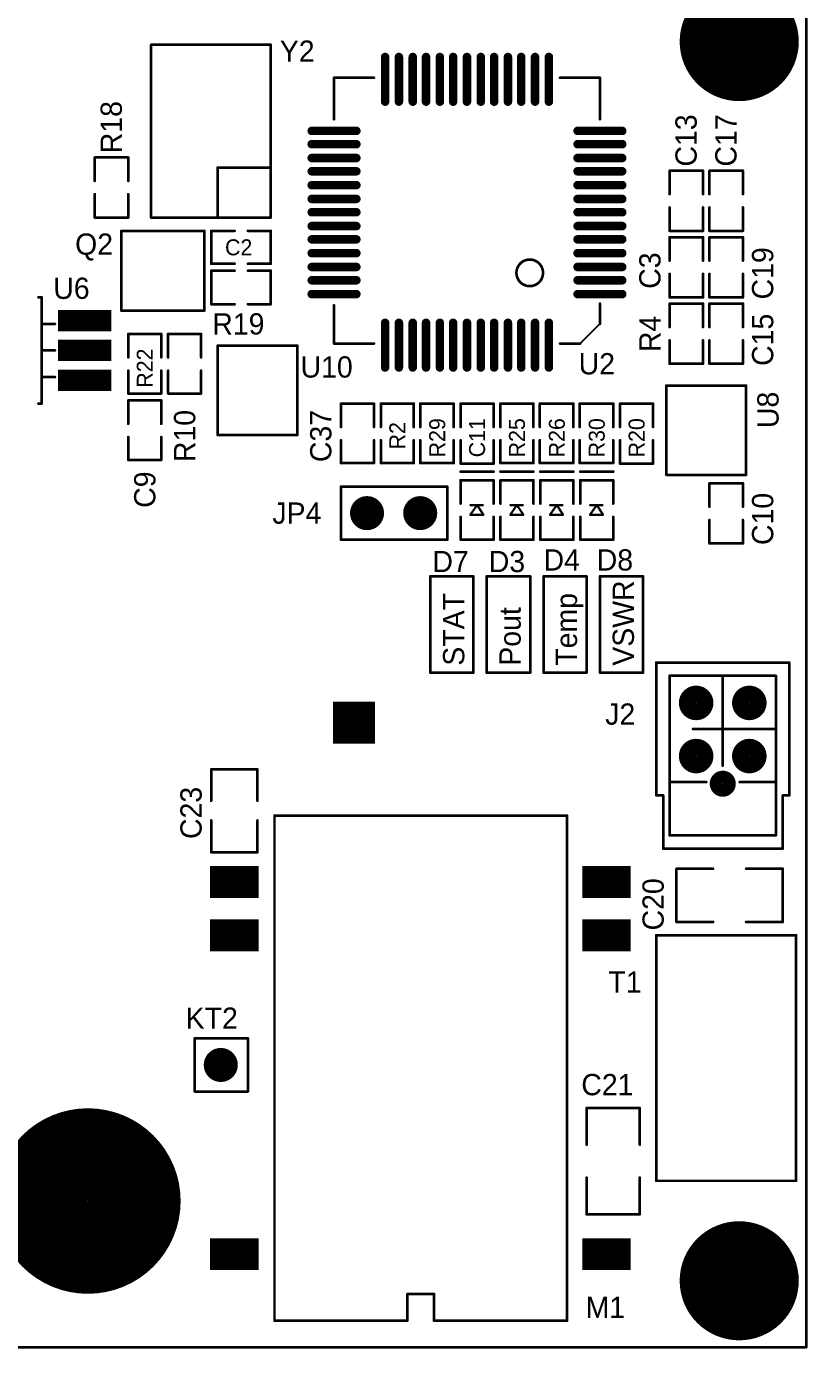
# Model space of a CAD drawing. Extents: x 3.3 to 12.8, y -4.6 to 5.5.
# Drawn here: x 11.297 to 12.765, y 0.598 to 3.085 of the extents above; entities that cross this region are included whole.
import ezdxf

# ---------------------------------------------------------------- set-up
doc = ezdxf.new("R2010")
doc.units = 0
doc.header["$MEASUREMENT"] = 0
for name, color, linetype in [('1', 5, 'CONTINUOUS'), ('12', 1, 'CONTINUOUS'), ('5', 7, 'CONTINUOUS')]:
    doc.layers.add(name, color=color, linetype=linetype)

msp = doc.modelspace()

# ---------------------------------------------------------------- linework, layer by layer
at = {"layer": '1', "const_width": 0.003}
for points in [[(11.531, 3.051), (11.756, 3.051, -1), (11.756, 3.049), (11.531, 3.049, -1), (11.531, 3.051)], [(11.53, 2.725), (11.53, 3.05, -1), (11.532, 3.05), (11.532, 2.725, -1), (11.53, 2.725)], [(11.755, 2.725), (11.755, 3.05, -1), (11.757, 3.05), (11.757, 2.725, -1), (11.755, 2.725)], [(11.95, 2.987), (11.875, 2.987, -1), (11.875, 2.989), (11.95, 2.989, -1), (11.95, 2.987)], [(11.874, 2.91), (11.874, 2.988, -1), (11.876, 2.988), (11.876, 2.91, -1), (11.874, 2.91)], [(12.3, 2.989), (12.375, 2.989, -1), (12.375, 2.987), (12.3, 2.987, -1), (12.3, 2.989)], [(12.374, 2.91), (12.374, 2.988, -1), (12.376, 2.988), (12.376, 2.91, -1), (12.374, 2.91)], [(11.426, 2.838), (11.426, 2.794, -1), (11.424, 2.794), (11.424, 2.838, -1), (11.426, 2.838)], [(11.425, 2.839), (11.488, 2.839, -1), (11.488, 2.837), (11.425, 2.837, -1), (11.425, 2.839)], [(11.489, 2.838), (11.489, 2.794, -1), (11.487, 2.794), (11.487, 2.838, -1), (11.489, 2.838)], [(11.656, 2.82), (11.756, 2.82, -1), (11.756, 2.818), (11.656, 2.818, -1), (11.656, 2.82)], [(11.657, 2.819), (11.657, 2.725, -1), (11.655, 2.725), (11.655, 2.819, -1), (11.657, 2.819)], [(12.505, 2.769), (12.505, 2.813, -1), (12.507, 2.813), (12.507, 2.769, -1), (12.505, 2.769)], [(12.506, 2.814), (12.569, 2.814, -1), (12.569, 2.812), (12.506, 2.812, -1), (12.506, 2.814)], [(12.568, 2.769), (12.568, 2.813, -1), (12.57, 2.813), (12.57, 2.769, -1), (12.568, 2.769)], [(12.58, 2.769), (12.58, 2.813, -1), (12.582, 2.813), (12.582, 2.769, -1), (12.58, 2.769)], [(12.581, 2.814), (12.644, 2.814, -1), (12.644, 2.812), (12.581, 2.812, -1), (12.581, 2.814)], [(12.643, 2.769), (12.643, 2.813, -1), (12.645, 2.813), (12.645, 2.769, -1), (12.643, 2.769)], [(11.426, 2.769), (11.426, 2.725, -1), (11.424, 2.725), (11.424, 2.769, -1), (11.426, 2.769)], [(11.489, 2.769), (11.489, 2.725, -1), (11.487, 2.725), (11.487, 2.769, -1), (11.489, 2.769)], [(12.505, 2.7), (12.505, 2.744, -1), (12.507, 2.744), (12.507, 2.7, -1), (12.505, 2.7)], [(12.568, 2.7), (12.568, 2.744, -1), (12.57, 2.744), (12.57, 2.7, -1), (12.568, 2.7)], [(12.58, 2.7), (12.58, 2.744, -1), (12.582, 2.744), (12.582, 2.7, -1), (12.58, 2.7)], [(12.643, 2.7), (12.643, 2.744, -1), (12.645, 2.744), (12.645, 2.7, -1), (12.643, 2.7)], [(11.488, 2.724), (11.425, 2.724, -1), (11.425, 2.726), (11.488, 2.726, -1), (11.488, 2.724)], [(11.531, 2.726), (11.756, 2.726, -1), (11.756, 2.724), (11.531, 2.724, -1), (11.531, 2.726)], [(11.631, 2.699), (11.475, 2.699, -1), (11.475, 2.701), (11.631, 2.701, -1), (11.631, 2.699)], [(11.476, 2.7), (11.476, 2.55, -1), (11.474, 2.55), (11.474, 2.7, -1), (11.476, 2.7)], [(11.632, 2.7), (11.632, 2.55, -1), (11.63, 2.55), (11.63, 2.7, -1), (11.632, 2.7)], [(11.643, 2.638), (11.643, 2.7, -1), (11.645, 2.7), (11.645, 2.638, -1), (11.643, 2.638)], [(11.688, 2.699), (11.644, 2.699, -1), (11.644, 2.701), (11.688, 2.701, -1), (11.688, 2.699)], [(11.756, 2.699), (11.713, 2.699, -1), (11.713, 2.701), (11.756, 2.701, -1), (11.756, 2.699)], [(11.757, 2.7), (11.757, 2.638, -1), (11.755, 2.638), (11.755, 2.7, -1), (11.757, 2.7)], [(12.569, 2.699), (12.506, 2.699, -1), (12.506, 2.701), (12.569, 2.701, -1), (12.569, 2.699)], [(12.507, 2.688), (12.507, 2.644, -1), (12.505, 2.644), (12.505, 2.688, -1), (12.507, 2.688)], [(12.506, 2.689), (12.569, 2.689, -1), (12.569, 2.687), (12.506, 2.687, -1), (12.506, 2.689)], [(12.57, 2.688), (12.57, 2.644, -1), (12.568, 2.644), (12.568, 2.688, -1), (12.57, 2.688)], [(12.644, 2.699), (12.581, 2.699, -1), (12.581, 2.701), (12.644, 2.701, -1), (12.644, 2.699)], [(12.582, 2.688), (12.582, 2.644, -1), (12.58, 2.644), (12.58, 2.688, -1), (12.582, 2.688)], [(12.581, 2.689), (12.644, 2.689, -1), (12.644, 2.687), (12.581, 2.687, -1), (12.581, 2.689)], [(12.645, 2.688), (12.645, 2.644, -1), (12.643, 2.644), (12.643, 2.688, -1), (12.645, 2.688)], [(11.688, 2.637), (11.644, 2.637, -1), (11.644, 2.639), (11.688, 2.639, -1), (11.688, 2.637)], [(11.756, 2.637), (11.713, 2.637, -1), (11.713, 2.639), (11.756, 2.639, -1), (11.756, 2.637)], [(12.243, 2.645, 0.414214), (12.219, 2.621, -1), (12.217, 2.621, -0.414214), (12.243, 2.647, -1), (12.243, 2.645)], [(12.267, 2.621, 0.414214), (12.243, 2.645, -1), (12.243, 2.647, -0.414214), (12.269, 2.621, -1), (12.267, 2.621)], [(11.644, 2.626), (11.688, 2.626, -1), (11.688, 2.624), (11.644, 2.624, -1), (11.644, 2.626)], [(11.643, 2.562), (11.643, 2.625, -1), (11.645, 2.625), (11.645, 2.562, -1), (11.643, 2.562)], [(11.713, 2.626), (11.756, 2.626, -1), (11.756, 2.624), (11.713, 2.624, -1), (11.713, 2.626)], [(11.757, 2.625), (11.757, 2.562, -1), (11.755, 2.562), (11.755, 2.625, -1), (11.757, 2.625)], [(12.219, 2.621, 0.414214), (12.243, 2.597, -1), (12.243, 2.595, -0.414214), (12.217, 2.621, -1), (12.219, 2.621)], [(12.243, 2.597, 0.414214), (12.267, 2.621, -1), (12.269, 2.621, -0.414214), (12.243, 2.595, -1), (12.243, 2.597)], [(12.507, 2.619), (12.507, 2.575, -1), (12.505, 2.575), (12.505, 2.619, -1), (12.507, 2.619)], [(12.57, 2.619), (12.57, 2.575, -1), (12.568, 2.575), (12.568, 2.619, -1), (12.57, 2.619)], [(12.582, 2.619), (12.582, 2.575, -1), (12.58, 2.575), (12.58, 2.619, -1), (12.582, 2.619)], [(12.645, 2.619), (12.645, 2.575, -1), (12.643, 2.575), (12.643, 2.619, -1), (12.645, 2.619)], [(11.325, 2.574), (11.319, 2.574, -1), (11.319, 2.576), (11.325, 2.576, -1), (11.325, 2.574)], [(11.326, 2.575), (11.326, 2.375, -1), (11.324, 2.375), (11.324, 2.575, -1), (11.326, 2.575)], [(11.644, 2.563), (11.688, 2.563, -1), (11.688, 2.561), (11.644, 2.561, -1), (11.644, 2.563)], [(11.713, 2.563), (11.756, 2.563, -1), (11.756, 2.561), (11.713, 2.561, -1), (11.713, 2.563)], [(11.876, 2.56), (11.876, 2.488, -1), (11.874, 2.488), (11.874, 2.56, -1), (11.876, 2.56)], [(12.376, 2.563), (12.376, 2.525, -1), (12.374, 2.525), (12.374, 2.563, -1), (12.376, 2.563)], [(12.569, 2.574), (12.506, 2.574, -1), (12.506, 2.576), (12.569, 2.576, -1), (12.569, 2.574)], [(12.505, 2.519), (12.505, 2.563, -1), (12.507, 2.563), (12.507, 2.519, -1), (12.505, 2.519)], [(12.506, 2.564), (12.569, 2.564, -1), (12.569, 2.562), (12.506, 2.562, -1), (12.506, 2.564)], [(12.568, 2.519), (12.568, 2.563, -1), (12.57, 2.563), (12.57, 2.519, -1), (12.568, 2.519)], [(12.644, 2.574), (12.581, 2.574, -1), (12.581, 2.576), (12.644, 2.576, -1), (12.644, 2.574)], [(12.58, 2.519), (12.58, 2.563, -1), (12.582, 2.563), (12.582, 2.519, -1), (12.58, 2.519)], [(12.581, 2.564), (12.644, 2.564, -1), (12.644, 2.562), (12.581, 2.562, -1), (12.581, 2.564)], [(12.643, 2.519), (12.643, 2.563, -1), (12.645, 2.563), (12.645, 2.519, -1), (12.643, 2.519)], [(11.631, 2.549), (11.475, 2.549, -1), (11.475, 2.551), (11.631, 2.551, -1), (11.631, 2.549)], [(11.35, 2.524), (11.325, 2.524, -1), (11.325, 2.526), (11.35, 2.526, -1), (11.35, 2.524)], [(12.375, 2.525), (12.338, 2.488, -1), (12.338, 2.488), (12.375, 2.525, -1), (12.375, 2.525)], [(11.487, 2.462), (11.487, 2.506, -1), (11.489, 2.506), (11.489, 2.462, -1), (11.487, 2.462)], [(11.488, 2.507), (11.55, 2.507, -1), (11.55, 2.505), (11.488, 2.505, -1), (11.488, 2.507)], [(11.549, 2.462), (11.549, 2.506, -1), (11.551, 2.506), (11.551, 2.462, -1), (11.549, 2.462)], [(11.562, 2.462), (11.562, 2.506, -1), (11.564, 2.506), (11.564, 2.462, -1), (11.562, 2.462)], [(11.563, 2.507), (11.625, 2.507, -1), (11.625, 2.505), (11.563, 2.505, -1), (11.563, 2.507)], [(11.624, 2.462), (11.624, 2.506, -1), (11.626, 2.506), (11.626, 2.462, -1), (11.624, 2.462)], [(11.95, 2.487), (11.875, 2.487, -1), (11.875, 2.489), (11.95, 2.489, -1), (11.95, 2.487)], [(12.3, 2.489), (12.338, 2.489, -1), (12.338, 2.487), (12.3, 2.487, -1), (12.3, 2.489)], [(12.505, 2.45), (12.505, 2.494, -1), (12.507, 2.494), (12.507, 2.45, -1), (12.505, 2.45)], [(12.568, 2.45), (12.568, 2.494, -1), (12.57, 2.494), (12.57, 2.45, -1), (12.568, 2.45)], [(12.58, 2.45), (12.58, 2.494, -1), (12.582, 2.494), (12.582, 2.45, -1), (12.58, 2.45)], [(12.643, 2.45), (12.643, 2.494, -1), (12.645, 2.494), (12.645, 2.45, -1), (12.643, 2.45)], [(11.35, 2.474), (11.325, 2.474, -1), (11.325, 2.476), (11.35, 2.476, -1), (11.35, 2.474)], [(11.656, 2.485), (11.806, 2.485, -1), (11.806, 2.483), (11.656, 2.483, -1), (11.656, 2.485)], [(11.657, 2.484), (11.657, 2.316, -1), (11.655, 2.316), (11.655, 2.484, -1), (11.657, 2.484)], [(11.807, 2.484), (11.807, 2.316, -1), (11.805, 2.316), (11.805, 2.484, -1), (11.807, 2.484)], [(11.487, 2.394), (11.487, 2.437, -1), (11.489, 2.437), (11.489, 2.394, -1), (11.487, 2.394)], [(11.549, 2.394), (11.549, 2.437, -1), (11.551, 2.437), (11.551, 2.394, -1), (11.549, 2.394)], [(11.562, 2.394), (11.562, 2.437, -1), (11.564, 2.437), (11.564, 2.394, -1), (11.562, 2.394)], [(11.624, 2.394), (11.624, 2.437, -1), (11.626, 2.437), (11.626, 2.394, -1), (11.624, 2.394)], [(12.569, 2.449), (12.506, 2.449, -1), (12.506, 2.451), (12.569, 2.451, -1), (12.569, 2.449)], [(12.644, 2.449), (12.581, 2.449, -1), (12.581, 2.451), (12.644, 2.451, -1), (12.644, 2.449)], [(11.35, 2.424), (11.325, 2.424, -1), (11.325, 2.426), (11.35, 2.426, -1), (11.35, 2.424)], [(11.55, 2.393), (11.488, 2.393, -1), (11.488, 2.395), (11.55, 2.395, -1), (11.55, 2.393)], [(11.625, 2.393), (11.563, 2.393, -1), (11.563, 2.395), (11.625, 2.395, -1), (11.625, 2.393)], [(12.5, 2.41), (12.65, 2.41, -1), (12.65, 2.408), (12.5, 2.408, -1), (12.5, 2.41)], [(12.501, 2.409), (12.501, 2.241, -1), (12.499, 2.241), (12.499, 2.409, -1), (12.501, 2.409)], [(12.651, 2.409), (12.651, 2.241, -1), (12.649, 2.241), (12.649, 2.409, -1), (12.651, 2.409)], [(11.325, 2.374), (11.319, 2.374, -1), (11.319, 2.376), (11.325, 2.376, -1), (11.325, 2.374)], [(11.487, 2.337), (11.487, 2.381, -1), (11.489, 2.381), (11.489, 2.337, -1), (11.487, 2.337)], [(11.488, 2.382), (11.55, 2.382, -1), (11.55, 2.38), (11.488, 2.38, -1), (11.488, 2.382)], [(11.549, 2.337), (11.549, 2.381, -1), (11.551, 2.381), (11.551, 2.337, -1), (11.549, 2.337)], [(11.889, 2.375), (11.889, 2.331, -1), (11.887, 2.331), (11.887, 2.375, -1), (11.889, 2.375)], [(11.888, 2.376), (11.95, 2.376, -1), (11.95, 2.374), (11.888, 2.374, -1), (11.888, 2.376)], [(11.951, 2.375), (11.951, 2.331, -1), (11.949, 2.331), (11.949, 2.375, -1), (11.951, 2.375)], [(11.964, 2.375), (11.964, 2.331, -1), (11.962, 2.331), (11.962, 2.375, -1), (11.964, 2.375)], [(11.963, 2.376), (12.025, 2.376, -1), (12.025, 2.374), (11.963, 2.374, -1), (11.963, 2.376)], [(12.026, 2.375), (12.026, 2.331, -1), (12.024, 2.331), (12.024, 2.375, -1), (12.026, 2.375)], [(12.038, 2.375), (12.038, 2.331, -1), (12.036, 2.331), (12.036, 2.375, -1), (12.038, 2.375)], [(12.037, 2.376), (12.1, 2.376, -1), (12.1, 2.374), (12.037, 2.374, -1), (12.037, 2.376)], [(12.101, 2.375), (12.101, 2.331, -1), (12.099, 2.331), (12.099, 2.375, -1), (12.101, 2.375)], [(12.112, 2.331), (12.112, 2.375, -1), (12.114, 2.375), (12.114, 2.331, -1), (12.112, 2.331)], [(12.113, 2.376), (12.175, 2.376, -1), (12.175, 2.374), (12.113, 2.374, -1), (12.113, 2.376)], [(12.174, 2.331), (12.174, 2.375, -1), (12.176, 2.375), (12.176, 2.331, -1), (12.174, 2.331)], [(12.189, 2.375), (12.189, 2.331, -1), (12.187, 2.331), (12.187, 2.375, -1), (12.189, 2.375)], [(12.188, 2.376), (12.25, 2.376, -1), (12.25, 2.374), (12.188, 2.374, -1), (12.188, 2.376)], [(12.251, 2.375), (12.251, 2.331, -1), (12.249, 2.331), (12.249, 2.375, -1), (12.251, 2.375)], [(12.263, 2.375), (12.263, 2.331, -1), (12.261, 2.331), (12.261, 2.375, -1), (12.263, 2.375)], [(12.262, 2.376), (12.325, 2.376, -1), (12.325, 2.374), (12.262, 2.374, -1), (12.262, 2.376)], [(12.326, 2.375), (12.326, 2.331, -1), (12.324, 2.331), (12.324, 2.375, -1), (12.326, 2.375)], [(12.338, 2.375), (12.338, 2.331, -1), (12.336, 2.331), (12.336, 2.375, -1), (12.338, 2.375)], [(12.337, 2.376), (12.4, 2.376, -1), (12.4, 2.374), (12.337, 2.374, -1), (12.337, 2.376)], [(12.401, 2.375), (12.401, 2.331, -1), (12.399, 2.331), (12.399, 2.375, -1), (12.401, 2.375)], [(12.412, 2.331), (12.412, 2.375, -1), (12.414, 2.375), (12.414, 2.331, -1), (12.412, 2.331)], [(12.413, 2.376), (12.475, 2.376, -1), (12.475, 2.374), (12.413, 2.374, -1), (12.413, 2.376)], [(12.474, 2.331), (12.474, 2.375, -1), (12.476, 2.375), (12.476, 2.331, -1), (12.474, 2.331)], [(11.487, 2.269), (11.487, 2.312, -1), (11.489, 2.312), (11.489, 2.269, -1), (11.487, 2.269)], [(11.549, 2.269), (11.549, 2.312, -1), (11.551, 2.312), (11.551, 2.269, -1), (11.549, 2.269)], [(11.656, 2.317), (11.806, 2.317, -1), (11.806, 2.315), (11.656, 2.315, -1), (11.656, 2.317)], [(11.889, 2.306), (11.889, 2.263, -1), (11.887, 2.263), (11.887, 2.306, -1), (11.889, 2.306)], [(11.951, 2.306), (11.951, 2.263, -1), (11.949, 2.263), (11.949, 2.306, -1), (11.951, 2.306)], [(11.964, 2.306), (11.964, 2.263, -1), (11.962, 2.263), (11.962, 2.306, -1), (11.964, 2.306)], [(12.026, 2.306), (12.026, 2.263, -1), (12.024, 2.263), (12.024, 2.306, -1), (12.026, 2.306)], [(12.038, 2.306), (12.038, 2.263, -1), (12.036, 2.263), (12.036, 2.306, -1), (12.038, 2.306)], [(12.101, 2.306), (12.101, 2.263, -1), (12.099, 2.263), (12.099, 2.306, -1), (12.101, 2.306)], [(12.112, 2.262), (12.112, 2.306, -1), (12.114, 2.306), (12.114, 2.262, -1), (12.112, 2.262)], [(12.174, 2.262), (12.174, 2.306, -1), (12.176, 2.306), (12.176, 2.262, -1), (12.174, 2.262)], [(12.189, 2.306), (12.189, 2.263, -1), (12.187, 2.263), (12.187, 2.306, -1), (12.189, 2.306)], [(12.251, 2.306), (12.251, 2.263, -1), (12.249, 2.263), (12.249, 2.306, -1), (12.251, 2.306)], [(12.263, 2.306), (12.263, 2.263, -1), (12.261, 2.263), (12.261, 2.306, -1), (12.263, 2.306)], [(12.326, 2.306), (12.326, 2.263, -1), (12.324, 2.263), (12.324, 2.306, -1), (12.326, 2.306)], [(12.338, 2.306), (12.338, 2.263, -1), (12.336, 2.263), (12.336, 2.306, -1), (12.338, 2.306)], [(12.401, 2.306), (12.401, 2.263, -1), (12.399, 2.263), (12.399, 2.306, -1), (12.401, 2.306)], [(12.412, 2.262), (12.412, 2.306, -1), (12.414, 2.306), (12.414, 2.262, -1), (12.412, 2.262)], [(12.474, 2.262), (12.474, 2.306, -1), (12.476, 2.306), (12.476, 2.262, -1), (12.474, 2.262)], [(11.55, 2.268), (11.488, 2.268, -1), (11.488, 2.27), (11.55, 2.27, -1), (11.55, 2.268)], [(11.95, 2.262), (11.888, 2.262, -1), (11.888, 2.264), (11.95, 2.264, -1), (11.95, 2.262)], [(12.025, 2.262), (11.963, 2.262, -1), (11.963, 2.264), (12.025, 2.264, -1), (12.025, 2.262)], [(12.1, 2.262), (12.037, 2.262, -1), (12.037, 2.264), (12.1, 2.264, -1), (12.1, 2.262)], [(12.175, 2.261), (12.113, 2.261, -1), (12.113, 2.263), (12.175, 2.263, -1), (12.175, 2.261)], [(12.25, 2.262), (12.188, 2.262, -1), (12.188, 2.264), (12.25, 2.264, -1), (12.25, 2.262)], [(12.325, 2.262), (12.262, 2.262, -1), (12.262, 2.264), (12.325, 2.264, -1), (12.325, 2.262)], [(12.4, 2.262), (12.337, 2.262, -1), (12.337, 2.264), (12.4, 2.264, -1), (12.4, 2.262)], [(12.475, 2.261), (12.413, 2.261, -1), (12.413, 2.263), (12.475, 2.263, -1), (12.475, 2.261)], [(12.113, 2.248), (12.175, 2.248, -1), (12.175, 2.246), (12.113, 2.246, -1), (12.113, 2.248)], [(12.188, 2.248), (12.25, 2.248, -1), (12.25, 2.246), (12.188, 2.246, -1), (12.188, 2.248)], [(12.263, 2.248), (12.325, 2.248, -1), (12.325, 2.246), (12.263, 2.246, -1), (12.263, 2.248)], [(12.338, 2.248), (12.4, 2.248, -1), (12.4, 2.246), (12.338, 2.246, -1), (12.338, 2.248)], [(12.5, 2.242), (12.65, 2.242, -1), (12.65, 2.24), (12.5, 2.24, -1), (12.5, 2.242)], [(11.887, 2.119), (11.887, 2.219, -1), (11.889, 2.219), (11.889, 2.119, -1), (11.887, 2.119)], [(11.888, 2.22), (12.088, 2.22, -1), (12.088, 2.218), (11.888, 2.218, -1), (11.888, 2.22)], [(12.089, 2.219), (12.089, 2.119, -1), (12.087, 2.119), (12.087, 2.219, -1), (12.089, 2.219)], [(12.113, 2.232), (12.175, 2.232, -1), (12.175, 2.23), (12.113, 2.23, -1), (12.113, 2.232)], [(12.114, 2.231), (12.114, 2.187, -1), (12.112, 2.187), (12.112, 2.231, -1), (12.114, 2.231)], [(12.176, 2.231), (12.176, 2.187, -1), (12.174, 2.187), (12.174, 2.231, -1), (12.176, 2.231)], [(12.188, 2.232), (12.25, 2.232, -1), (12.25, 2.23), (12.188, 2.23, -1), (12.188, 2.232)], [(12.189, 2.231), (12.189, 2.187, -1), (12.187, 2.187), (12.187, 2.231, -1), (12.189, 2.231)], [(12.251, 2.231), (12.251, 2.187, -1), (12.249, 2.187), (12.249, 2.231, -1), (12.251, 2.231)], [(12.263, 2.232), (12.325, 2.232, -1), (12.325, 2.23), (12.263, 2.23, -1), (12.263, 2.232)], [(12.264, 2.231), (12.264, 2.187, -1), (12.262, 2.187), (12.262, 2.231, -1), (12.264, 2.231)], [(12.326, 2.231), (12.326, 2.187, -1), (12.324, 2.187), (12.324, 2.231, -1), (12.326, 2.231)], [(12.338, 2.232), (12.4, 2.232, -1), (12.4, 2.23), (12.338, 2.23, -1), (12.338, 2.232)], [(12.339, 2.231), (12.339, 2.187, -1), (12.337, 2.187), (12.337, 2.231, -1), (12.339, 2.231)], [(12.401, 2.231), (12.401, 2.187, -1), (12.399, 2.187), (12.399, 2.231, -1), (12.401, 2.231)], [(12.58, 2.181), (12.58, 2.225, -1), (12.582, 2.225), (12.582, 2.181, -1), (12.58, 2.181)], [(12.581, 2.226), (12.644, 2.226, -1), (12.644, 2.224), (12.581, 2.224, -1), (12.581, 2.226)], [(12.643, 2.181), (12.643, 2.225, -1), (12.645, 2.225), (12.645, 2.181, -1), (12.643, 2.181)], [(12.114, 2.162), (12.114, 2.119, -1), (12.112, 2.119), (12.112, 2.162, -1), (12.114, 2.162)], [(12.176, 2.162), (12.176, 2.119, -1), (12.174, 2.119), (12.174, 2.162, -1), (12.176, 2.162)], [(12.189, 2.162), (12.189, 2.119, -1), (12.187, 2.119), (12.187, 2.162, -1), (12.189, 2.162)], [(12.251, 2.162), (12.251, 2.119, -1), (12.249, 2.119), (12.249, 2.162, -1), (12.251, 2.162)], [(12.264, 2.162), (12.264, 2.119, -1), (12.262, 2.119), (12.262, 2.162, -1), (12.264, 2.162)], [(12.326, 2.162), (12.326, 2.119, -1), (12.324, 2.119), (12.324, 2.162, -1), (12.326, 2.162)], [(12.339, 2.162), (12.339, 2.119, -1), (12.337, 2.119), (12.337, 2.162, -1), (12.339, 2.162)], [(12.401, 2.162), (12.401, 2.119, -1), (12.399, 2.119), (12.399, 2.162, -1), (12.401, 2.162)], [(12.58, 2.112), (12.58, 2.156, -1), (12.582, 2.156), (12.582, 2.112, -1), (12.58, 2.112)], [(12.643, 2.112), (12.643, 2.156, -1), (12.645, 2.156), (12.645, 2.112, -1), (12.643, 2.112)], [(12.088, 2.118), (11.888, 2.118, -1), (11.888, 2.12), (12.088, 2.12, -1), (12.088, 2.118)], [(12.113, 2.12), (12.175, 2.12, -1), (12.175, 2.118), (12.113, 2.118, -1), (12.113, 2.12)], [(12.188, 2.12), (12.25, 2.12, -1), (12.25, 2.118), (12.188, 2.118, -1), (12.188, 2.12)], [(12.263, 2.12), (12.325, 2.12, -1), (12.325, 2.118), (12.263, 2.118, -1), (12.263, 2.12)], [(12.338, 2.12), (12.4, 2.12, -1), (12.4, 2.118), (12.338, 2.118, -1), (12.338, 2.12)], [(12.644, 2.111), (12.581, 2.111, -1), (12.581, 2.113), (12.644, 2.113, -1), (12.644, 2.111)], [(12.056, 2.051), (12.137, 2.051, -1), (12.137, 2.049), (12.056, 2.049, -1), (12.056, 2.051)], [(12.057, 2.05), (12.057, 1.869, -1), (12.055, 1.869), (12.055, 2.05, -1), (12.057, 2.05)], [(12.138, 2.05), (12.138, 1.869, -1), (12.136, 1.869), (12.136, 2.05, -1), (12.138, 2.05)], [(12.162, 2.051), (12.244, 2.051, -1), (12.244, 2.049), (12.162, 2.049, -1), (12.162, 2.051)], [(12.163, 2.05), (12.163, 1.869, -1), (12.161, 1.869), (12.161, 2.05, -1), (12.163, 2.05)], [(12.245, 2.05), (12.245, 1.869, -1), (12.243, 1.869), (12.243, 2.05, -1), (12.245, 2.05)], [(12.269, 2.051), (12.35, 2.051, -1), (12.35, 2.049), (12.269, 2.049, -1), (12.269, 2.051)], [(12.27, 2.05), (12.27, 1.869, -1), (12.268, 1.869), (12.268, 2.05, -1), (12.27, 2.05)], [(12.351, 2.05), (12.351, 1.869, -1), (12.349, 1.869), (12.349, 2.05, -1), (12.351, 2.05)], [(12.375, 2.051), (12.456, 2.051, -1), (12.456, 2.049), (12.375, 2.049, -1), (12.375, 2.051)], [(12.376, 2.05), (12.376, 1.869, -1), (12.374, 1.869), (12.374, 2.05, -1), (12.376, 2.05)], [(12.457, 2.05), (12.457, 1.869, -1), (12.455, 1.869), (12.455, 2.05, -1), (12.457, 2.05)], [(12.481, 1.889), (12.731, 1.889, -1), (12.731, 1.887), (12.481, 1.887, -1), (12.481, 1.889)], [(12.48, 1.638), (12.48, 1.888, -1), (12.482, 1.888), (12.482, 1.638, -1), (12.48, 1.638)], [(12.73, 1.638), (12.73, 1.888, -1), (12.732, 1.888), (12.732, 1.638, -1), (12.73, 1.638)], [(12.137, 1.868), (12.056, 1.868, -1), (12.056, 1.87), (12.137, 1.87, -1), (12.137, 1.868)], [(12.244, 1.868), (12.162, 1.868, -1), (12.162, 1.87), (12.244, 1.87, -1), (12.244, 1.868)], [(12.35, 1.868), (12.269, 1.868, -1), (12.269, 1.87), (12.35, 1.87, -1), (12.35, 1.868)], [(12.456, 1.868), (12.375, 1.868, -1), (12.375, 1.87), (12.456, 1.87, -1), (12.456, 1.868)], [(12.505, 1.663), (12.505, 1.863, -1), (12.507, 1.863), (12.507, 1.663, -1), (12.505, 1.663)], [(12.706, 1.862), (12.506, 1.862, -1), (12.506, 1.864), (12.706, 1.864, -1), (12.706, 1.862)], [(12.607, 1.863), (12.607, 1.694, -1), (12.605, 1.694), (12.605, 1.863, -1), (12.607, 1.863)], [(12.705, 1.563), (12.705, 1.863, -1), (12.707, 1.863), (12.707, 1.563, -1), (12.705, 1.563)], [(12.55, 1.764), (12.706, 1.764, -1), (12.706, 1.762), (12.55, 1.762, -1), (12.55, 1.764)], [(11.643, 1.628), (11.643, 1.687, -1), (11.645, 1.687), (11.645, 1.628, -1), (11.643, 1.628)], [(11.644, 1.688), (11.731, 1.688, -1), (11.731, 1.686), (11.644, 1.686, -1), (11.644, 1.688)], [(11.73, 1.628), (11.73, 1.687, -1), (11.732, 1.687), (11.732, 1.628, -1), (11.73, 1.628)], [(12.505, 1.563), (12.505, 1.663, -1), (12.507, 1.663), (12.507, 1.563, -1), (12.505, 1.563)], [(12.506, 1.664), (12.575, 1.664, -1), (12.575, 1.662), (12.506, 1.662, -1), (12.506, 1.664)], [(12.706, 1.662), (12.638, 1.662, -1), (12.638, 1.664), (12.706, 1.664, -1), (12.706, 1.662)], [(12.494, 1.637), (12.481, 1.637, -1), (12.481, 1.639), (12.494, 1.639, -1), (12.494, 1.637)], [(12.493, 1.538), (12.493, 1.638, -1), (12.495, 1.638), (12.495, 1.538, -1), (12.493, 1.538)], [(12.718, 1.538), (12.718, 1.638, -1), (12.72, 1.638), (12.72, 1.538, -1), (12.718, 1.538)], [(12.719, 1.639), (12.731, 1.639, -1), (12.731, 1.637), (12.719, 1.637, -1), (12.719, 1.639)], [(11.645, 1.591), (11.645, 1.531, -1), (11.643, 1.531), (11.643, 1.591, -1), (11.645, 1.591)], [(11.73, 1.581), (11.73, 1.591, -1), (11.732, 1.591), (11.732, 1.581, -1), (11.73, 1.581)], [(11.762, 0.65), (11.762, 1.6, -1), (11.764, 1.6), (11.764, 0.65, -1), (11.762, 0.65)], [(11.763, 1.601), (12.313, 1.601, -1), (12.313, 1.599), (11.763, 1.599, -1), (11.763, 1.601)], [(12.312, 0.65), (12.312, 1.6, -1), (12.314, 1.6), (12.314, 0.65, -1), (12.312, 0.65)], [(11.73, 1.531), (11.73, 1.581, -1), (11.732, 1.581), (11.732, 1.531, -1), (11.73, 1.531)], [(12.706, 1.562), (12.506, 1.562, -1), (12.506, 1.564), (12.706, 1.564, -1), (12.706, 1.562)], [(11.644, 1.532), (11.731, 1.532, -1), (11.731, 1.53), (11.644, 1.53, -1), (11.644, 1.532)], [(12.719, 1.537), (12.494, 1.537, -1), (12.494, 1.539), (12.719, 1.539, -1), (12.719, 1.537)], [(12.52, 1.5), (12.52, 1.4, -1), (12.518, 1.4), (12.518, 1.5, -1), (12.52, 1.5)], [(12.519, 1.501), (12.588, 1.501, -1), (12.588, 1.499), (12.519, 1.499, -1), (12.519, 1.501)], [(12.65, 1.501), (12.65, 1.501, -1), (12.65, 1.499), (12.65, 1.499, -1), (12.65, 1.501)], [(12.65, 1.501), (12.719, 1.501, -1), (12.719, 1.499), (12.65, 1.499, -1), (12.65, 1.501)], [(12.72, 1.5), (12.72, 1.4, -1), (12.718, 1.4), (12.718, 1.5, -1), (12.72, 1.5)], [(12.519, 1.401), (12.588, 1.401, -1), (12.588, 1.399), (12.519, 1.399, -1), (12.519, 1.401)], [(12.65, 1.401), (12.719, 1.401, -1), (12.719, 1.399), (12.65, 1.399, -1), (12.65, 1.401)], [(12.481, 1.376), (12.744, 1.376, -1), (12.744, 1.374), (12.481, 1.374, -1), (12.481, 1.376)], [(12.48, 0.913), (12.48, 1.375, -1), (12.482, 1.375), (12.482, 0.913, -1), (12.48, 0.913)], [(12.743, 0.913), (12.743, 1.375, -1), (12.745, 1.375), (12.745, 0.913, -1), (12.743, 0.913)], [(11.612, 1.081), (11.612, 1.181, -1), (11.614, 1.181), (11.614, 1.081, -1), (11.612, 1.081)], [(11.713, 1.18), (11.613, 1.18, -1), (11.613, 1.182), (11.713, 1.182, -1), (11.713, 1.18)], [(11.712, 1.081), (11.712, 1.181, -1), (11.714, 1.181), (11.714, 1.081, -1), (11.712, 1.081)], [(11.713, 1.08), (11.613, 1.08, -1), (11.613, 1.082), (11.713, 1.082, -1), (11.713, 1.08)], [(12.45, 1.049), (12.35, 1.049, -1), (12.35, 1.051), (12.45, 1.051, -1), (12.45, 1.049)], [(12.351, 1.05), (12.351, 0.981, -1), (12.349, 0.981), (12.349, 1.05, -1), (12.351, 1.05)], [(12.451, 1.05), (12.451, 0.981, -1), (12.449, 0.981), (12.449, 1.05, -1), (12.451, 1.05)], [(12.351, 0.919), (12.351, 0.85, -1), (12.349, 0.85), (12.349, 0.919, -1), (12.351, 0.919)], [(12.45, 0.92), (12.45, 0.92, -1), (12.45, 0.918), (12.45, 0.918, -1), (12.45, 0.92)], [(12.451, 0.919), (12.451, 0.85, -1), (12.449, 0.85), (12.449, 0.919, -1), (12.451, 0.919)], [(12.481, 0.914), (12.744, 0.914, -1), (12.744, 0.912), (12.481, 0.912, -1), (12.481, 0.914)], [(12.45, 0.849), (12.35, 0.849, -1), (12.35, 0.851), (12.45, 0.851, -1), (12.45, 0.849)], [(12.012, 0.65), (12.012, 0.7, -1), (12.014, 0.7), (12.014, 0.65, -1), (12.012, 0.65)], [(12.013, 0.701), (12.063, 0.701, -1), (12.063, 0.699), (12.013, 0.699, -1), (12.013, 0.701)], [(12.062, 0.65), (12.062, 0.7, -1), (12.064, 0.7), (12.064, 0.65, -1), (12.062, 0.65)], [(11.763, 0.651), (12.013, 0.651, -1), (12.013, 0.649), (11.763, 0.649, -1), (11.763, 0.651)], [(12.313, 0.649), (12.063, 0.649, -1), (12.063, 0.651), (12.313, 0.651, -1), (12.313, 0.649)]]:
    msp.add_lwpolyline(points, format="xyb", dxfattribs=at)
at = {"layer": '12'}
for points in [[(12.156, 2.184), (12.131, 2.184, -1), (12.131, 2.184), (12.156, 2.184, -1), (12.156, 2.184)], [(12.144, 2.184), (12.131, 2.166, -1), (12.131, 2.166), (12.144, 2.184, -1), (12.144, 2.184)], [(12.131, 2.166), (12.156, 2.166, -1), (12.156, 2.166), (12.131, 2.166, -1), (12.131, 2.166)], [(12.144, 2.184), (12.156, 2.166, -1), (12.156, 2.166), (12.144, 2.184, -1), (12.144, 2.184)], [(12.231, 2.184), (12.206, 2.184, -1), (12.206, 2.184), (12.231, 2.184, -1), (12.231, 2.184)], [(12.219, 2.184), (12.206, 2.166, -1), (12.206, 2.166), (12.219, 2.184, -1), (12.219, 2.184)], [(12.206, 2.166), (12.231, 2.166, -1), (12.231, 2.166), (12.206, 2.166, -1), (12.206, 2.166)], [(12.219, 2.184), (12.231, 2.166, -1), (12.231, 2.166), (12.219, 2.184, -1), (12.219, 2.184)], [(12.306, 2.184), (12.281, 2.184, -1), (12.281, 2.184), (12.306, 2.184, -1), (12.306, 2.184)], [(12.294, 2.184), (12.281, 2.166, -1), (12.281, 2.166), (12.294, 2.184, -1), (12.294, 2.184)], [(12.281, 2.166), (12.306, 2.166, -1), (12.306, 2.166), (12.281, 2.166, -1), (12.281, 2.166)], [(12.294, 2.184), (12.306, 2.166, -1), (12.306, 2.166), (12.294, 2.184, -1), (12.294, 2.184)], [(12.381, 2.184), (12.356, 2.184, -1), (12.356, 2.184), (12.381, 2.184, -1), (12.381, 2.184)], [(12.369, 2.184), (12.356, 2.166, -1), (12.356, 2.166), (12.369, 2.184, -1), (12.369, 2.184)], [(12.356, 2.166), (12.381, 2.166, -1), (12.381, 2.166), (12.356, 2.166, -1), (12.356, 2.166)], [(12.369, 2.184), (12.381, 2.166, -1), (12.381, 2.166), (12.369, 2.184, -1), (12.369, 2.184)]]:
    msp.add_lwpolyline(points, format="xyb", dxfattribs=at)
at = {"layer": '5'}
for points, const_width in [([(12.764, 5.513), (12.764, 0.6, -1), (12.762, 0.6), (12.762, 5.513, -1), (12.764, 5.513)], 0.003), ([(12.637, 3.112), (12.637, 3.112, -1), (12.637, 3), (12.637, 3, -1), (12.637, 3.112)], 0.112), ([(11.967, 2.943), (11.967, 3.027, -1), (11.975, 3.027), (11.975, 2.943, -1), (11.967, 2.943)], 0.008), ([(11.993, 2.943), (11.993, 3.027, -1), (12.001, 3.027), (12.001, 2.943, -1), (11.993, 2.943)], 0.008), ([(12.019, 2.943), (12.019, 3.027, -1), (12.027, 3.027), (12.027, 2.943, -1), (12.019, 2.943)], 0.008), ([(12.044, 2.943), (12.044, 3.027, -1), (12.052, 3.027), (12.052, 2.943, -1), (12.044, 2.943)], 0.008), ([(12.07, 2.943), (12.07, 3.027, -1), (12.078, 3.027), (12.078, 2.943, -1), (12.07, 2.943)], 0.008), ([(12.095, 2.943), (12.095, 3.027, -1), (12.103, 3.027), (12.103, 2.943, -1), (12.095, 2.943)], 0.008), ([(12.121, 2.943), (12.121, 3.027, -1), (12.129, 3.027), (12.129, 2.943, -1), (12.121, 2.943)], 0.008), ([(12.147, 2.943), (12.147, 3.027, -1), (12.155, 3.027), (12.155, 2.943, -1), (12.147, 2.943)], 0.008), ([(12.172, 2.943), (12.172, 3.027, -1), (12.18, 3.027), (12.18, 2.943, -1), (12.172, 2.943)], 0.008), ([(12.198, 2.943), (12.198, 3.027, -1), (12.206, 3.027), (12.206, 2.943, -1), (12.198, 2.943)], 0.008), ([(12.223, 2.943), (12.223, 3.027, -1), (12.231, 3.027), (12.231, 2.943, -1), (12.223, 2.943)], 0.008), ([(12.249, 2.943), (12.249, 3.027, -1), (12.257, 3.027), (12.257, 2.943, -1), (12.249, 2.943)], 0.008), ([(12.275, 2.943), (12.275, 3.027, -1), (12.283, 3.027), (12.283, 2.943, -1), (12.275, 2.943)], 0.008), ([(11.833, 2.892), (11.917, 2.892, -1), (11.917, 2.884), (11.833, 2.884, -1), (11.833, 2.892)], 0.008), ([(12.333, 2.892), (12.417, 2.892, -1), (12.417, 2.884), (12.333, 2.884, -1), (12.333, 2.892)], 0.008), ([(11.833, 2.867), (11.917, 2.867, -1), (11.917, 2.859), (11.833, 2.859, -1), (11.833, 2.867)], 0.008), ([(12.333, 2.867), (12.417, 2.867, -1), (12.417, 2.859), (12.333, 2.859, -1), (12.333, 2.867)], 0.008), ([(11.833, 2.841), (11.917, 2.841, -1), (11.917, 2.833), (11.833, 2.833, -1), (11.833, 2.841)], 0.008), ([(12.333, 2.841), (12.417, 2.841, -1), (12.417, 2.833), (12.333, 2.833, -1), (12.333, 2.841)], 0.008), ([(11.833, 2.816), (11.917, 2.816, -1), (11.917, 2.808), (11.833, 2.808, -1), (11.833, 2.816)], 0.008), ([(12.333, 2.816), (12.417, 2.816, -1), (12.417, 2.808), (12.333, 2.808, -1), (12.333, 2.816)], 0.008), ([(11.833, 2.79), (11.917, 2.79, -1), (11.917, 2.782), (11.833, 2.782, -1), (11.833, 2.79)], 0.008), ([(12.333, 2.79), (12.417, 2.79, -1), (12.417, 2.782), (12.333, 2.782, -1), (12.333, 2.79)], 0.008), ([(11.833, 2.764), (11.917, 2.764, -1), (11.917, 2.756), (11.833, 2.756, -1), (11.833, 2.764)], 0.008), ([(12.333, 2.764), (12.417, 2.764, -1), (12.417, 2.756), (12.333, 2.756, -1), (12.333, 2.764)], 0.008), ([(11.833, 2.739), (11.917, 2.739, -1), (11.917, 2.731), (11.833, 2.731, -1), (11.833, 2.739)], 0.008), ([(12.333, 2.739), (12.417, 2.739, -1), (12.417, 2.731), (12.333, 2.731, -1), (12.333, 2.739)], 0.008), ([(11.833, 2.713), (11.917, 2.713, -1), (11.917, 2.705), (11.833, 2.705, -1), (11.833, 2.713)], 0.008), ([(12.333, 2.713), (12.417, 2.713, -1), (12.417, 2.705), (12.333, 2.705, -1), (12.333, 2.713)], 0.008), ([(11.833, 2.688), (11.917, 2.688, -1), (11.917, 2.68), (11.833, 2.68, -1), (11.833, 2.688)], 0.008), ([(12.333, 2.688), (12.417, 2.688, -1), (12.417, 2.68), (12.333, 2.68, -1), (12.333, 2.688)], 0.008), ([(11.833, 2.662), (11.917, 2.662, -1), (11.917, 2.654), (11.833, 2.654, -1), (11.833, 2.662)], 0.008), ([(12.333, 2.662), (12.417, 2.662, -1), (12.417, 2.654), (12.333, 2.654, -1), (12.333, 2.662)], 0.008), ([(11.833, 2.636), (11.917, 2.636, -1), (11.917, 2.628), (11.833, 2.628, -1), (11.833, 2.636)], 0.008), ([(12.333, 2.636), (12.417, 2.636, -1), (12.417, 2.628), (12.333, 2.628, -1), (12.333, 2.636)], 0.008), ([(11.833, 2.611), (11.917, 2.611, -1), (11.917, 2.603), (11.833, 2.603, -1), (11.833, 2.611)], 0.008), ([(12.333, 2.611), (12.417, 2.611, -1), (12.417, 2.603), (12.333, 2.603, -1), (12.333, 2.611)], 0.008), ([(11.833, 2.585), (11.917, 2.585, -1), (11.917, 2.577), (11.833, 2.577, -1), (11.833, 2.585)], 0.008), ([(12.333, 2.585), (12.417, 2.585, -1), (12.417, 2.577), (12.333, 2.577, -1), (12.333, 2.585)], 0.008), ([(11.967, 2.443), (11.967, 2.527, -1), (11.975, 2.527), (11.975, 2.443, -1), (11.967, 2.443)], 0.008), ([(11.993, 2.443), (11.993, 2.527, -1), (12.001, 2.527), (12.001, 2.443, -1), (11.993, 2.443)], 0.008), ([(12.019, 2.443), (12.019, 2.527, -1), (12.027, 2.527), (12.027, 2.443, -1), (12.019, 2.443)], 0.008), ([(12.044, 2.443), (12.044, 2.527, -1), (12.052, 2.527), (12.052, 2.443, -1), (12.044, 2.443)], 0.008), ([(12.07, 2.443), (12.07, 2.527, -1), (12.078, 2.527), (12.078, 2.443, -1), (12.07, 2.443)], 0.008), ([(12.095, 2.443), (12.095, 2.527, -1), (12.103, 2.527), (12.103, 2.443, -1), (12.095, 2.443)], 0.008), ([(12.121, 2.443), (12.121, 2.527, -1), (12.129, 2.527), (12.129, 2.443, -1), (12.121, 2.443)], 0.008), ([(12.147, 2.443), (12.147, 2.527, -1), (12.155, 2.527), (12.155, 2.443, -1), (12.147, 2.443)], 0.008), ([(12.172, 2.443), (12.172, 2.527, -1), (12.18, 2.527), (12.18, 2.443, -1), (12.172, 2.443)], 0.008), ([(12.198, 2.443), (12.198, 2.527, -1), (12.206, 2.527), (12.206, 2.443, -1), (12.198, 2.443)], 0.008), ([(12.223, 2.443), (12.223, 2.527, -1), (12.231, 2.527), (12.231, 2.443, -1), (12.223, 2.443)], 0.008), ([(12.249, 2.443), (12.249, 2.527, -1), (12.257, 2.527), (12.257, 2.443, -1), (12.249, 2.443)], 0.008), ([(12.275, 2.443), (12.275, 2.527, -1), (12.283, 2.527), (12.283, 2.443, -1), (12.275, 2.443)], 0.008), ([(11.937, 2.185), (11.937, 2.185, -1), (11.937, 2.153), (11.937, 2.153, -1), (11.937, 2.185)], 0.032), ([(12.037, 2.185), (12.037, 2.185, -1), (12.037, 2.153), (12.037, 2.153, -1), (12.037, 2.185)], 0.032), ([(12.556, 1.828), (12.556, 1.828, -1), (12.556, 1.796), (12.556, 1.796, -1), (12.556, 1.828)], 0.033), ([(12.656, 1.828), (12.656, 1.828, -1), (12.656, 1.796), (12.656, 1.796, -1), (12.656, 1.828)], 0.033), ([(12.556, 1.728), (12.556, 1.728, -1), (12.556, 1.696), (12.556, 1.696, -1), (12.556, 1.728)], 0.033), ([(12.656, 1.728), (12.656, 1.728, -1), (12.656, 1.696), (12.656, 1.696, -1), (12.656, 1.728)], 0.033), ([(12.606, 1.672), (12.606, 1.672, -1), (12.606, 1.648), (12.606, 1.648, -1), (12.606, 1.672)], 0.025), ([(11.662, 1.147), (11.662, 1.147, -1), (11.662, 1.115), (11.662, 1.115, -1), (11.662, 1.147)], 0.032), ([(11.412, 0.962), (11.412, 0.962, -1), (11.412, 0.788), (11.412, 0.788, -1), (11.412, 0.962)], 0.175), ([(12.637, 0.781), (12.637, 0.781, -1), (12.637, 0.669), (12.637, 0.669, -1), (12.637, 0.781)], 0.112), ([(12.763, 0.599), (3.325, 0.599, -1), (3.325, 0.601), (12.763, 0.601, -1), (12.763, 0.599)], 0.003)]:
    msp.add_lwpolyline(points, format="xyb", dxfattribs=dict(at, const_width=const_width))
for points, const_width in [([(11.456, 2.531), (11.356, 2.531)], 0.04), ([(11.456, 2.475), (11.356, 2.475)], 0.04), ([(11.456, 2.419), (11.356, 2.419)], 0.04), ([(11.952, 1.775), (11.873, 1.775)], 0.079), ([(11.642, 1.475), (11.733, 1.475)], 0.06), ([(12.342, 1.475), (12.433, 1.475)], 0.06), ([(11.642, 1.375), (11.733, 1.375)], 0.06), ([(12.342, 1.375), (12.433, 1.375)], 0.06), ([(11.642, 0.775), (11.733, 0.775)], 0.06), ([(12.342, 0.775), (12.433, 0.775)], 0.06)]:
    msp.add_lwpolyline(points, dxfattribs=dict(at, const_width=const_width))

# ---------------------------------------------------------------- texts
at = {"layer": '1'}
for s, p in [('Y2', (11.773, 3.018)), ('Q2', (11.388, 2.655)), ('U6', (11.347, 2.572)), ('R19', (11.646, 2.505)), ('U10', (11.812, 2.424)), ('U2', (12.335, 2.43)), ('JP4', (11.759, 2.149)), ('D7', (12.06, 2.058)), ('D3', (12.166, 2.058)), ('D4', (12.269, 2.061)), ('D8', (12.369, 2.061)), ('J2', (12.385, 1.771)), ('T1', (12.391, 1.267)), ('KT2', (11.596, 1.199)), ('C21', (12.34, 1.074)), ('M1', (12.348, 0.655))]:
    msp.add_text(s, height=0.04, dxfattribs=at).set_placement(p)
for s, p in [('R18', (11.476, 2.846)), ('C13', (12.557, 2.821)), ('C17', (12.632, 2.821)), ('C19', (12.701, 2.571)), ('C3', (12.489, 2.591)), ('R4', (12.489, 2.472)), ('C15', (12.701, 2.446)), ('U8', (12.711, 2.329)), ('R10', (11.614, 2.265)), ('C37', (11.87, 2.265)), ('C9', (11.539, 2.179)), ('C10', (12.701, 2.109)), ('VSWR', (12.439, 1.882)), ('STAT', (12.12, 1.882)), ('Temp', (12.332, 1.882)), ('Pout', (12.226, 1.882)), ('C23', (11.626, 1.556)), ('C20', (12.495, 1.384))]:
    msp.add_text(s, height=0.04, rotation=90, dxfattribs=at).set_placement(p)
at = {"layer": '12'}
msp.add_text('C2', height=0.03, dxfattribs=at).set_placement((11.67, 2.654))
for s, p in [('R22', (11.534, 2.405)), ('R2', (12.009, 2.289)), ('R29', (12.084, 2.274)), ('C11', (12.159, 2.274)), ('R25', (12.234, 2.274)), ('R26', (12.309, 2.274)), ('R30', (12.384, 2.274)), ('R20', (12.459, 2.274))]:
    msp.add_text(s, height=0.03, rotation=90, dxfattribs=at).set_placement(p)

doc.saveas('drawing.dxf')
